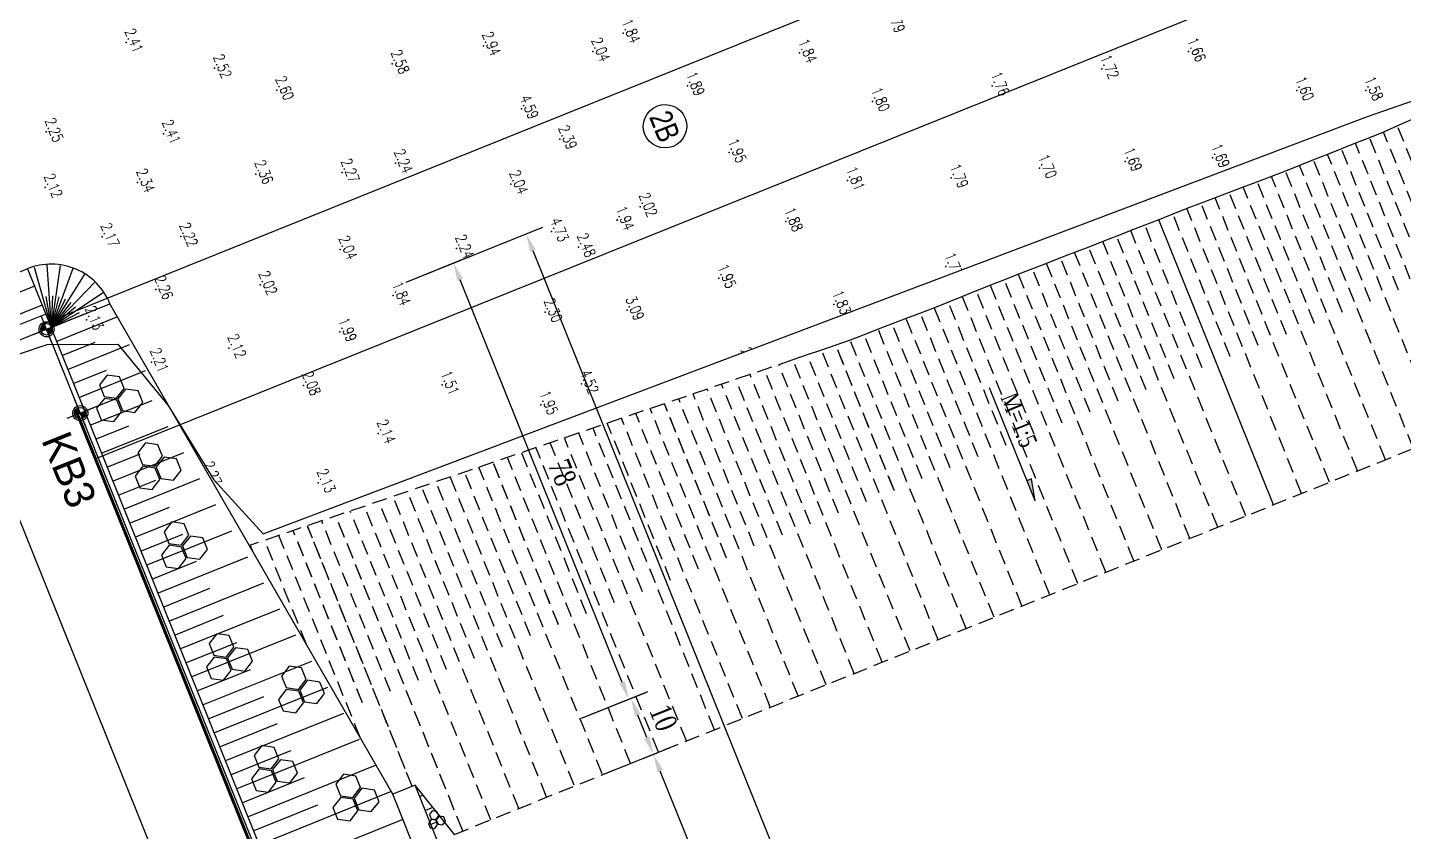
# Model space of a CAD drawing. Header units: millimetres. Extents: x 405522 to 410309, y 2303080 to 2310223.
# Drawn here: x 407626.1 to 407854.3, y 2306711.3 to 2306844.7 of the extents above; entities that cross this region are included whole.
import ezdxf
from ezdxf.enums import TextEntityAlignment as Align
from ezdxf.xclip import XClip

# ---------------------------------------------------------------- set-up
doc = ezdxf.new("R2010")
doc.units = ezdxf.units.MM
doc.header["$LTSCALE"] = 10
doc.header["$MEASUREMENT"] = 0
doc.header["$XCLIPFRAME"] = 0
doc.linetypes.add('HIDDEN', pattern=[0.375, 0.25, -0.125])
doc.layers.get('0').update_dxf_attribs({"linetype": 'CONTINUOUS'})
doc.layers.get('Defpoints').update_dxf_attribs({"linetype": 'CONTINUOUS'})
for name, color, linetype in [('Bao', 1, 'CONTINUOUS'), ('caodo', 7, 'CONTINUOUS'), ('DIM', 4, 'CONTINUOUS'), ('DLINE', 4, 'CONTINUOUS'), ('Hatch', 8, 'CONTINUOUS'), ('Line', 136, 'CONTINUOUS'), ('Main', 3, 'CONTINUOUS'), ('Material', 8, 'CONTINUOUS'), ('MD', 8, 'CONTINUOUS'), ('Proposed', 7, 'CONTINUOUS'), ('text', 7, 'CONTINUOUS'), ('w', 8, 'CONTINUOUS')]:
    doc.layers.add(name, color=color, linetype=linetype)
doc.styles.add('1', font='VHAVAN_2.TTF')
doc.styles.add('Bold', font='VHAVANB_1.TTF')
doc.styles.add('TextH', font='vntimeh.shx', dxfattribs={"width": 0.75})
doc.styles.add('txt', font='romans.shx', dxfattribs={"height": 0.2})
doc.dimstyles.new('D2', dxfattribs={"dimscale": 2, "dimtxt": 1.8, "dimasz": 1.5, "dimexe": 1.5, "dimexo": 2, "dimgap": 1, "dimtad": 1, "dimdec": 1, "dimdsep": 46, "dimtxsty": 'TextH', "dimcen": 2.5, "dimclrd": 4, "dimclre": 4, "dimclrt": 7, "dimadec": 1, "dimazin": 2, "dimtfac": 1, "dimtdec": 1, "dimtmove": 1, "dimatfit": 0, "dimfxl": 0.25, "dimtolj": 1, "dimtzin": 0, "dimlwd": -1, "dimlwe": -1, "dimarcsym": 0})

# ---------------------------------------------------------------- blocks, each defined once
blk = doc.blocks.new('kh_truc_thep')
at = {"color": 6}
blk.add_circle((0, -3), 3.000000000001425, dxfattribs=at)
at = {"color": 7, "style": '1', "width": 0.8}
blk.add_attdef('KH_TRUC', text='', height=3.000000000001425, dxfattribs=at).set_placement((0, -3), align=Align.MIDDLE)
blk = doc.blocks.new('A$C2EB2327C')
h = blk.add_hatch(color=256)
h.paths.add_polyline_path([(0, 3.846153846154039), (0, -6.821210263296962e-13), (3.846153846154152, -6.821210263296962e-13, 0.4142135623739475)])
h.paths.add_polyline_path([(0, -6.821210263296962e-13), (-3.846153846154152, -6.821210263296962e-13, 0.4142135623722426), (0, -3.846153846154039)])
for p, q in [((0, 9.61263637179286), (0, -9.61263637179286)), ((9.612636371793428, 0), (-9.612636371793428, 0))]:
    blk.add_line(p, q)
for radius in [5, 3.846153846153846]:
    blk.add_circle((0, 0), radius)
blk = doc.blocks.new('Graded rock')
for points in [[(3.011433064981304, 2.043534915911806), (1.972555066967089, 3.842924391337874), (-0.1052009290613398, 3.842924391337874), (-1.144078927075554, 2.043534915911806), (-0.1052009290613398, 0.2441454404857666), (1.972555066967089, 0.2441454404857666)], [(-0.3009957300455994, 0.06792019056501886), (-1.339873728059814, 1.867309665991087), (-3.417629724088243, 1.867309665991087), (-4.456507722102458, 0.06792019056501886), (-3.417629724088243, -1.731469284861021), (-1.339873728059814, -1.731469284861021)], [(3.116633994042644, -1.79938947542604), (2.077755996028429, 0), (0, 0), (-1.038877998014215, -1.79938947542604), (0, -3.598778950852108), (2.077755996028429, -3.598778950852108)]]:
    blk.add_lwpolyline(points, close=True)
blk = doc.blocks.new('20')
at = {"layer": 'caodo', "color": 8, "linetype": 'Continuous'}
for p in [(117.2900000000373, -464.7599999997765, -0.4799999999999998), (34.84000000002561, -466.3100000000559, 0.0900000000000003), (94.14000000001397, -466.8500000000931, 0.6200000000000001), (112.2700000000186, -467.7999999998137, -0.2799999999999998), (211.1199999999953, -467.839999999851, -0.6599999999999997), (79, -469.8500000000931, 0.2600000000000002), (146.5900000000256, -468.0499999998137, -0.4799999999999998), (49.52000000001863, -470.5800000000745, 0.2000000000000002), (196.710000000021, -470.6699999999255, -0.5999999999999999), (59.85000000003492, -474.2099999999627, 0.2800000000000002), (127.9800000000396, -473.5, -0.4299999999999997), (178.5300000000279, -473.5, -0.5599999999999998), (229.0400000000373, -474.2999999998137, -0.7199999999999998), (240.5300000000279, -474.2799999997951, -0.7399999999999998), (158.6900000000023, -476.1000000000931, -0.5199999999999998), (100.429999999993, -477.3500000000931, 2.27), (21.60000000003492, -481.1599999996834, -0.06999999999999984), (41.05000000004657, -481.4499999997206, 0.0900000000000003), (106.8000000000466, -482.3799999998882, 0.07000000000000028), (134.9100000000326, -484.589999999851, -0.3699999999999999), (200.570000000007, -486.0400000000373, -0.6299999999999999), (215.0800000000163, -485.4399999999441, -0.6299999999999999), (56.40000000002328, -488.1399999996647, 0.04000000000000004), (70.71000000002095, -487.8899999996647, -0.04999999999999982), (79.52000000001863, -486.3199999998324, -0.07999999999999963), (186.390000000014, -487.1899999999441, -0.6199999999999999), (21.45000000001164, -490.3999999999069, -0.1999999999999997), (36.76000000000931, -489.5400000000373, 0.02000000000000002), (98.67000000004191, -489.8300000000745, -0.2799999999999998), (154.5400000000373, -489.2199999997392, -0.5099999999999998), (171.7300000000396, -488.7900000000373, -0.5299999999999998), (120.1500000000233, -493.5600000000559, -0.2999999999999998), (116.3000000000466, -495.7700000000186, -0.2999999999999998), (116.320000000007, -495.7799999997951, -0.3799999999999999), (144.2700000000186, -496.0099999997765, -0.4399999999999997), (30.86999999999534, -498.589999999851, -0.1499999999999999), (43.92999999999302, -498.5299999997951, -0.09999999999999964), (105.429999999993, -497.6999999997206, 2.410000000000001), (70.35000000003492, -500.679999999702, -0.2799999999999998), (89.69000000000233, -500.5, -0.07999999999999963), (109.890000000014, -500.2599999997765, 0.1600000000000001), (170.8400000000256, -503.4899999997579, -0.5499999999999998), (57.09000000002561, -506.5499999998137, -0.2999999999999998), (133.2000000000116, -505.4199999999255, -0.3699999999999999), (39.80999999999767, -507.2900000000373, -0.05999999999999961), (79.17999999999302, -508.2999999998137, -0.4799999999999998), (104.3800000000047, -511.0699999998324, -0.01999999999999957), (117.9500000000116, -510.7299999999814, 0.77), (152.2400000000489, -509.7700000000186, -0.4899999999999998), (28.26000000000931, -512.3300000000745, -0.1899999999999999), (70.29000000003725, -514.2999999998137, -0.3299999999999998), (51.92000000004191, -517.0099999997765, -0.1999999999999997), (39.04000000003725, -519.3300000000745, -0.1099999999999999), (64.28000000002794, -523.1999999997206, -0.2399999999999998), (87.27000000001863, -523.1000000000931, -0.8099999999999998), (110.4100000000326, -522.929999999702, 2.200000000000001), (103.6500000000233, -526.4099999996834, -0.3699999999999999), (76.69000000000233, -531.1699999999255, -0.1799999999999997), (66.7400000000489, -539.3599999998696, -0.1899999999999999)]:
    blk.add_point(p, dxfattribs=at)
at = {"layer": 'caodo', "color": 8, "linetype": 'Continuous', "style": 'txt', "width": 0.75}
for s, p in [('1.79', (161.7300000000396, -463.0299999997951, -0.5299999999999998)), ('1.84', (117.7900000000373, -464.7599999997765, -0.4799999999999998)), ('2.41', (35.34000000002561, -466.3100000000559, 0.0900000000000003)), ('2.94', (94.64000000001397, -466.8500000000931, 0.6200000000000001)), ('2.04', (112.7700000000186, -467.7999999998137, -0.2799999999999998)), ('2.58', (79.5, -469.8500000000931, 0.2600000000000002)), ('1.84', (147.0900000000256, -468.0499999998137, -0.4799999999999998)), ('1.66', (211.6199999999953, -467.839999999851, -0.6599999999999997)), ('2.52', (50.02000000001863, -470.5800000000745, 0.2000000000000002)), ('1.72', (197.210000000021, -470.6699999999255, -0.5999999999999999)), ('2.60', (60.35000000003492, -474.2099999999627, 0.2800000000000002)), ('1.89', (128.4800000000396, -473.5, -0.4299999999999997)), ('1.76', (179.0300000000279, -473.5, -0.5599999999999998)), ('1.60', (229.5400000000373, -474.2999999998137, -0.7199999999999998)), ('1.58', (241.0300000000279, -474.2799999997951, -0.7399999999999998)), ('1.80', (159.1900000000023, -476.1000000000931, -0.5199999999999998)), ('4.59', (100.929999999993, -477.3500000000931, 2.27)), ('2.25', (22.10000000003492, -481.1599999996834, -0.06999999999999984)), ('2.41', (41.55000000004657, -481.4499999997206, 0.0900000000000003)), ('2.39', (107.3000000000466, -482.3799999998882, 0.07000000000000028)), ('1.95', (135.4100000000326, -484.589999999851, -0.3699999999999999)), ('1.69', (215.5800000000163, -485.4399999999441, -0.6299999999999999)), ('2.36', (56.90100000001257, -488.1399999996647, 0.04000000000000004)), ('2.27', (71.21000000002095, -487.8899999996647, -0.04999999999999982)), ('2.24', (80.02000000001863, -486.3199999998324, -0.07999999999999963)), ('1.70', (186.890000000014, -487.1899999999441, -0.6199999999999999)), ('1.69', (201.070000000007, -486.0400000000373, -0.6299999999999999)), ('2.12', (21.95000000001164, -490.3999999999069, -0.1999999999999997)), ('2.34', (37.26000000000931, -489.5400000000373, 0.02000000000000002)), ('2.04', (99.17000000004191, -489.8300000000745, -0.2799999999999998)), ('1.81', (155.0400000000373, -489.2199999997392, -0.5099999999999998)), ('1.79', (172.2300000000396, -488.7900000000373, -0.5299999999999998)), ('2.02', (120.6500000000233, -493.5600000000559, -0.2999999999999998)), ('1.94', (116.820000000007, -495.7799999997951, -0.3799999999999999)), ('1.88', (144.7700000000186, -496.0099999997765, -0.4399999999999997)), ('2.17', (31.36999999999534, -498.589999999851, -0.1499999999999999)), ('2.22', (44.42999999999302, -498.5299999997951, -0.09999999999999964)), ('4.73', (105.929999999993, -497.6999999997206, 2.410000000000001)), ('1.72', (194.2800000000279, -498.429999999702, -0.5999999999999999)), ('2.04', (70.85000000003492, -500.679999999702, -0.2799999999999998)), ('2.24', (90.19000000000233, -500.5, -0.07999999999999963)), ('2.48', (110.390000000014, -500.2599999997765, 0.1600000000000001)), ('1.77', (171.3400000000256, -503.4899999997579, -0.5499999999999998)), ('2.02', (57.59000000002561, -506.5499999998137, -0.2999999999999998)), ('1.95', (133.7000000000116, -505.4199999999255, -0.3699999999999999)), ('2.26', (40.30999999999767, -507.2900000000373, -0.05999999999999961)), ('1.84', (79.67999999999302, -508.2999999998137, -0.4799999999999998)), ('2.30', (104.8800000000047, -511.0699999998324, -0.01999999999999957)), ('3.09', (118.4500000000116, -510.7299999999814, 0.77)), ('1.83', (152.7400000000489, -509.7700000000186, -0.4899999999999998)), ('2.13', (28.76000000000931, -512.3300000000745, -0.1899999999999999)), ('1.99', (70.79000000003725, -514.2999999998137, -0.3299999999999998)), ('2.12', (52.42000000004191, -517.0099999997765, -0.1999999999999997)), ('2.21', (39.54000000003725, -519.3300000000745, -0.1099999999999999)), ('2.00', (137.5300000000279, -519.179999999702, -0.3199999999999998)), ('2.08', (64.78000000002794, -523.1999999997206, -0.2399999999999998)), ('1.51', (87.77000000001863, -523.1000000000931, -0.8099999999999998)), ('4.52', (110.9100000000326, -522.929999999702, 2.200000000000001)), ('1.95', (104.1500000000233, -526.4099999996834, -0.3699999999999999)), ('2.18', (41.11999999999534, -530.2099999999627, -0.1399999999999997)), ('2.14', (77.19000000000233, -531.1699999999255, -0.1799999999999997)), ('2.27', (48.36999999999534, -538.1199999996461, -0.04999999999999982)), ('2.13', (67.2400000000489, -539.3599999998696, -0.1899999999999999))]:
    blk.add_text(s, height=1.8, rotation=292, dxfattribs=at).set_placement(p, align=Align.CENTER)
blk = doc.blocks.new('*D39')
at = {"layer": 'Defpoints', "color": 0, "linetype": 'Continuous'}
for p in [(407729.8986391246, 2306724.08869108), (407717.9790947146, 2306719.292486468), (407811.5419410125, 2306497.48517418)]:
    blk.add_point(p, dxfattribs=at)
at = {"layer": 'DIM', "color": 4}
for p, q in [((407721.6899462387, 2306720.785664611), (407732.6817777676, 2306725.208574687)), ((407818.6307502839, 2306503.571339288), (407731.0185227321, 2306721.305552437)), ((407815.2527925363, 2306498.978352323), (407822.5337725345, 2306501.908084252))]:
    blk.add_line(p, q, dxfattribs=at)
at = {"layer": 'DIM', "color": 4, "linetype": 'Continuous'}
for points in [[(407731.4823791726, 2306721.492199705), (407730.5546662916, 2306721.118905169), (407729.8986391246, 2306724.08869108)], [(407819.0946067245, 2306503.757986556), (407818.1668938434, 2306503.38469202), (407819.7506338914, 2306500.788200645)]]:
    blk.add_solid(points, dxfattribs=at)
at = {"layer": 'DIM', "color": 7, "linetype": 'Continuous', "insert": (407778.3499454556, 2306613.856965099), "char_height": 3.6, "attachment_point": 5, "rotation": 291.91894389756607, "style": 'TextH'}
blk.add_mtext('\\A1;240.7', dxfattribs=at)
blk = doc.blocks.new('*D40')
at = {"layer": 'Defpoints', "color": 0, "linetype": 'Continuous'}
for p in [(407726.1656937662, 2306733.365819891), (407714.246149356, 2306728.569615279), (407717.9790947146, 2306719.292486468)]:
    blk.add_point(p, dxfattribs=at)
at = {"layer": 'DIM', "color": 4}
for p, q in [((407717.95700088, 2306730.062793422), (407728.9488324092, 2306734.485703498)), ((407728.7787555173, 2306726.871829723), (407727.2855773737, 2306730.582681247)), ((407721.6899462387, 2306720.785664611), (407732.6817777678, 2306725.208574687))]:
    blk.add_line(p, q, dxfattribs=at)
at = {"layer": 'DIM', "color": 4, "linetype": 'Continuous'}
for points in [[(407727.7494338142, 2306730.769328516), (407726.8217209332, 2306730.396033979), (407726.1656937662, 2306733.365819891)], [(407729.2426119578, 2306727.058476991), (407728.3148990768, 2306726.685182455), (407729.8986391248, 2306724.08869108)]]:
    blk.add_solid(points, dxfattribs=at)
at = {"layer": 'DIM', "color": 7, "linetype": 'Continuous', "insert": (407731.5574753938, 2306730.145774721), "char_height": 3.6, "attachment_point": 5, "rotation": 291.91894389756607, "style": 'TextH'}
blk.add_mtext('\\A1;10', dxfattribs=at)
blk = doc.blocks.new('*D42')
at = {"layer": 'Defpoints', "color": 0, "linetype": 'Continuous'}
for p in [(407696.7155232752, 2306805.575097903), (407685.1354972817, 2306800.915509234), (407714.246149356, 2306728.569615279)]:
    blk.add_point(p, dxfattribs=at)
at = {"layer": 'DIM', "color": 4}
for p, q in [((407688.8463488057, 2306802.408687377), (407699.498661918, 2306806.69498151)), ((407724.7062917418, 2306736.01234259), (407697.8354068826, 2306802.79195926)), ((407717.95700088, 2306730.062793422), (407728.6093139921, 2306734.349087555))]:
    blk.add_line(p, q, dxfattribs=at)
at = {"layer": 'DIM', "color": 4, "linetype": 'Continuous'}
for points in [[(407698.2992633231, 2306802.978606528), (407697.3715504421, 2306802.605311992), (407696.7155232752, 2306805.575097903)], [(407725.1701481823, 2306736.198989858), (407724.2424353013, 2306735.825695322), (407725.8261753493, 2306733.229203948)]]:
    blk.add_solid(points, dxfattribs=at)
at = {"layer": 'DIM', "color": 7, "linetype": 'Continuous', "insert": (407714.7961582597, 2306770.820670161), "char_height": 3.6, "attachment_point": 5, "rotation": 291.91894389756607, "style": 'TextH'}
blk.add_mtext('\\A1;78', dxfattribs=at)
blk = doc.blocks.new('*D43')
at = {"layer": 'Defpoints', "color": 0, "linetype": 'Continuous'}
for p in [(407685.1354972817, 2306800.915509234), (407884.2242225604, 2306374.402872824), (407860.5839291143, 2306364.890455189)]:
    blk.add_point(p, dxfattribs=at)
at = {"layer": 'DIM', "color": 4}
for p, q in [((407688.8463488057, 2306802.408687377), (407711.5589293708, 2306811.547810476)), ((407709.8956743352, 2306807.644788225), (407883.1043389529, 2306377.186011467)), ((407864.2947806383, 2306366.383633332), (407887.0073612034, 2306375.522756431))]:
    blk.add_line(p, q, dxfattribs=at)
at = {"layer": 'DIM', "color": 4, "linetype": 'Continuous'}
for points in [[(407710.3595307757, 2306807.831435493), (407709.4318178947, 2306807.458140957), (407708.7757907278, 2306810.427926868)], [(407883.5681953934, 2306377.372658734), (407882.6404825124, 2306376.999364199), (407884.2242225604, 2306374.402872824)]]:
    blk.add_solid(points, dxfattribs=at)
at = {"layer": 'DIM', "color": 7, "linetype": 'Continuous', "insert": (407800.0253155917, 2306593.833919082), "char_height": 3.6, "attachment_point": 5, "rotation": 291.91894389756607, "style": 'TextH'}
blk.add_mtext('\\A1;470', dxfattribs=at)
blk = doc.blocks.new('1.5')
at = {"layer": 'DLINE', "color": 4}
blk.add_line((10.09852008563621, 0), (0, 0), dxfattribs=at)
blk.add_lwpolyline([(10.09852008563621, 0), (8.296164064564891, 0.4005235602380708), (8.296164064564891, 0)], dxfattribs=at)
blk.add_solid([(8.29616406485593, 0), (8.29616406485593, 0.4005235602380708), (10.09852008563621, 0)], dxfattribs=at)
blk = doc.blocks.new('*D50')
at = {"layer": 'Defpoints', "color": 0, "linetype": 'Continuous'}
for p in [(407494.8178337204, 2306933.309085853), (408995.3520388365, 2306821.495770998), (407742.6375637423, 2306317.426609878)]:
    blk.add_point(p, dxfattribs=at)
at = {"layer": 'Hatch', "color": 4, "linetype": 'Continuous'}
for p, q in [((407498.5286852607, 2306934.802263956), (408750.3154474698, 2307438.498130549)), ((408748.6521923915, 2307434.595108317), (408994.2321552596, 2306824.278909653)), ((407746.3484152827, 2306318.919787981), (408998.1351774918, 2306822.615654575))]:
    blk.add_line(p, q, dxfattribs=at)
for points in [[(408749.1160488341, 2307434.78175558), (408748.1883359491, 2307434.408461054), (408747.5323088145, 2307437.378246972)], [(408994.6960117022, 2306824.465556916), (408993.7682988172, 2306824.092262391), (408995.3520388365, 2306821.495770998)]]:
    blk.add_solid(points, dxfattribs=at)
at = {"layer": 'Hatch', "color": 7, "linetype": 'Continuous', "insert": (408874.9674827893, 2307130.855528183), "char_height": 3.6, "attachment_point": 5, "rotation": 291.9189432683233, "style": 'TextH'}
blk.add_mtext('\\A1;663.9', dxfattribs=at)
blk = doc.blocks.new('*D54')
at = {"layer": 'Defpoints', "color": 0, "linetype": 'Continuous'}
for p in [(408495.702231348, 2307336.046476312), (407494.8178337205, 2306933.309085852), (407742.6375637423, 2306317.426609878)]:
    blk.add_point(p, dxfattribs=at)
at = {"layer": 'Hatch', "color": 4, "linetype": 'Continuous'}
for p, q in [((407498.5286852608, 2306934.802263955), (408498.4853700032, 2307337.166359888)), ((408742.402077793, 2306722.947138993), (408496.822114925, 2307333.263337656)), ((407746.3484152827, 2306318.919787981), (408746.305100025, 2306721.283883914))]:
    blk.add_line(p, q, dxfattribs=at)
for points in [[(408497.2859713676, 2307333.449984919), (408496.3582584824, 2307333.076690394), (408495.702231348, 2307336.046476312)], [(408742.8659342356, 2306723.133786255), (408741.9382213504, 2306722.76049173), (408743.5219613699, 2306720.164000337)]]:
    blk.add_solid(points, dxfattribs=at)
at = {"layer": 'Hatch', "color": 7, "linetype": 'Continuous', "insert": (408623.1374053225, 2307029.523757522), "char_height": 3.6, "attachment_point": 5, "rotation": 291.91894326831857, "style": 'TextH'}
blk.add_mtext('\\A1;663.9', dxfattribs=at)

msp = doc.modelspace()

# ---------------------------------------------------------------- linework, layer by layer
at = {"layer": 'Bao', "const_width": 0.5, "flags": 128}
msp.add_lwpolyline([(407800.0614657215, 2306340.53733329), (407809.8024574461, 2306344.45692852), (407634.3540256129, 2306780.481982565)], dxfattribs=at)
at = {"layer": 'Hatch', "linetype": 'Continuous'}
for p, q in [((407906.6888569741, 2306907.329460714), (407628.3749913207, 2306795.341099419)), ((407915.6479258339, 2306885.064351571), (407637.3340601805, 2306773.075990275))]:
    msp.add_line(p, q, dxfattribs=at)
at = {"layer": 'Hatch', "color": 8, "linetype": 'HIDDEN'}
for p, q in [((407862.7536863683, 2306804.840846989), (407853.3015879989, 2306828.331234787)), ((407858.1352614264, 2306802.924323646), (407848.7033025202, 2306826.36466078)), ((407869.8865025351, 2306780.417222852), (407851.0184255846, 2306827.308233424)), ((407860.6093737254, 2306776.684277494), (407841.7299520605, 2306823.603482011)), ((407853.4915290678, 2306801.070694384), (407844.0544022078, 2306824.523874934)), ((407865.2479381303, 2306778.550750173), (407846.378852364, 2306825.444267857)), ((407855.9708093206, 2306774.817804815), (407837.0810517393, 2306821.762696166)), ((407848.8477967092, 2306799.217065122), (407839.4055018955, 2306822.683089089)), ((407839.548195931, 2306795.539967178), (407830.0834291487, 2306819.061838559)), ((407851.3322449157, 2306772.951332136), (407832.4220121966, 2306819.94710837)), ((407844.2060611813, 2306797.358473329), (407834.7605952445, 2306820.832378182)), ((407834.8904835187, 2306793.721081194), (407825.4065687289, 2306817.29053927)), ((407846.6936805108, 2306771.084859457), (407827.7448461008, 2306818.176568748)), ((407837.4165517011, 2306767.351914098), (407818.3971950996, 2306814.618885386)), ((407830.23313906, 2306791.90128077), (407820.7304442164, 2306815.517411101)), ((407842.0551161059, 2306769.218386778), (407823.0685064726, 2306816.403975185)), ((407825.5875911979, 2306790.052163403), (407816.0779128971, 2306813.685649046)), ((407816.2915661585, 2306786.36617902), (407806.7629916281, 2306810.04662564)), ((407828.1394228914, 2306763.61896874), (407809.0937199342, 2306810.951416104)), ((407820.9413728587, 2306788.204712308), (407811.4240406235, 2306811.857219535)), ((407811.6410573085, 2306784.529390718), (407802.1005383329, 2306808.239521714)), ((407823.5008584865, 2306761.752496061), (407804.4308099534, 2306809.145447114)), ((407814.2237296767, 2306758.019550703), (407795.1104843854, 2306805.519854489)), ((407806.9919616188, 2306782.689090424), (407797.4409113585, 2306806.425393806)), ((407818.8622940816, 2306759.886023382), (407799.7713383315, 2306807.330933123)), ((407809.5851652719, 2306756.153078024), (407790.4496304393, 2306803.708775856)), ((407802.3422524434, 2306780.850314768), (407792.7800574123, 2306804.614315173)), ((407793.0430652017, 2306777.172189102), (407783.4588117388, 2306800.991009198)), ((407804.946600867, 2306754.286605345), (407785.7887764932, 2306801.897697222)), ((407797.6925432679, 2306779.011539111), (407788.1192034663, 2306802.803236539)), ((407788.4108342121, 2306775.289976596), (407778.8329141646, 2306799.093056867)), ((407800.3080364622, 2306752.420132665), (407781.1458629517, 2306800.042033033)), ((407791.0309076525, 2306748.687187308), (407771.8405254221, 2306796.379192083)), ((407783.7620860424, 2306773.448812656), (407774.17398223, 2306797.277201666)), ((407795.6694720573, 2306750.553659986), (407776.5074390197, 2306798.175211249)), ((407786.3923432475, 2306746.820714628), (407767.1735681408, 2306794.583281479)), ((407779.1093470366, 2306771.617566734), (407769.5070686233, 2306795.4811825)), ((407769.7914067421, 2306767.98604622), (407760.148316844, 2306791.95108683)), ((407769.8611568388, 2306767.812703037), (407760.2878170371, 2306791.604400464)), ((407781.7537788427, 2306744.954241949), (407762.5043046918, 2306792.793102172)), ((407774.4559987307, 2306769.787835057), (407764.8389364163, 2306793.688191826)), ((407772.476650033, 2306741.221296591), (407753.0411123029, 2306789.522562669)), ((407765.2116787725, 2306765.973353027), (407755.4101804833, 2306790.332070721)), ((407777.1152144379, 2306743.08776927), (407757.7792486645, 2306791.141578774)), ((407755.9306996132, 2306762.249976581), (407745.8944394345, 2306787.192125354)), ((407767.8380856282, 2306739.354823912), (407748.302975941, 2306787.903546563)), ((407760.579447783, 2306764.091140522), (407750.6720441221, 2306788.713054616)), ((407751.2779606075, 2306760.418730659), (407741.1957713989, 2306785.475022406)), ((407763.1995212233, 2306737.488351233), (407743.5558563791, 2306786.30685554)), ((407753.9223924135, 2306733.755405874), (407734.0885668565, 2306783.046498247)), ((407746.6246123016, 2306758.588998982), (407736.4576350369, 2306783.8560063)), ((407758.5609568184, 2306735.621878554), (407738.8267032182, 2306784.665514352)), ((407737.3802923436, 2306754.774516951), (407726.9813623144, 2306780.617974089)), ((407749.283828009, 2306731.888933194), (407729.3504304946, 2306781.427482142)), ((407741.960020313, 2306756.787210145), (407731.7194986757, 2306782.236990194)), ((407742.0297704099, 2306756.613866961), (407731.7194986758, 2306782.236990195)), ((407740.0066991993, 2306728.155987836), (407719.8741577722, 2306778.189449931)), ((407732.7480613541, 2306752.892304446), (407722.2432259526, 2306778.998957984)), ((407744.6452636041, 2306730.022460515), (407724.6122941332, 2306779.808466036)), ((407723.4465741786, 2306749.219894583), (407712.7669532294, 2306775.760925773)), ((407735.3681347944, 2306726.289515157), (407715.1360214103, 2306776.570433825)), ((407728.0993131843, 2306751.051140506), (407717.5050895985, 2306777.379941881)), ((407718.7932258727, 2306747.390162907), (407708.0288168683, 2306774.141909667)), ((407730.7295703895, 2306724.423042478), (407710.3978850492, 2306774.95141772)), ((407721.3975742963, 2306720.826453484), (407700.9216123256, 2306771.713385509)), ((407714.1286338841, 2306745.588374069), (407703.2906805065, 2306772.522893562)), ((407714.1435166972, 2306745.55138725), (407703.2906805066, 2306772.522893562)), ((407726.0910059846, 2306722.556569799), (407705.6597486871, 2306773.332401615)), ((407704.8618076415, 2306741.829824735), (407693.7969290008, 2306769.328299682)), ((407716.7590098915, 2306718.959980804), (407696.1834759642, 2306770.094369404)), ((407709.494038631, 2306743.712037241), (407698.5525441447, 2306770.903877456)), ((407707.5367483647, 2306715.090679084), (407686.707203241, 2306766.856337193)), ((407700.2130594717, 2306739.988660795), (407689.0762714291, 2306767.665845248)), ((407712.1753127695, 2306716.957151763), (407691.4453396022, 2306768.475353298)), ((407690.90697216, 2306736.327683196), (407679.5999986987, 2306764.427813035)), ((407702.8981839598, 2306713.224206405), (407681.9690668798, 2306765.237321088)), ((407695.5603204659, 2306738.157414873), (407684.3381350601, 2306766.04682914)), ((407689.8881097913, 2306718.768389857), (407672.4927941565, 2306761.999288877)), ((407686.2536238541, 2306734.497951519), (407674.8618623369, 2306762.808796929)), ((407698.204752272, 2306711.494090088), (407677.2309305184, 2306763.618304982)), ((407698.2596195549, 2306711.357733726), (407677.3157185738, 2306763.407589411)), ((407681.2466724252, 2306726.849871006), (407667.7546577948, 2306760.380272772)), ((407681.6298433503, 2306732.594737838), (407670.1237259756, 2306761.189780824)), ((407681.615059449, 2306732.63147884), (407670.2232979318, 2306760.94232425)), ((407688.7190256824, 2306721.673801758), (407672.5775822124, 2306761.788573305)), ((407663.4204756528, 2306757.757348232), (407663.0165214333, 2306758.761256665)), ((407672.3335740381, 2306742.303609621), (407665.3855896138, 2306759.570764719))]:
    msp.add_line(p, q, dxfattribs=at)
at = {"layer": 'Line', "color": 152, "linetype": 'Continuous'}
msp.add_line((407534.7151141831, 2306986.582780187), (407696.1202395476, 2306585.458200297), dxfattribs=at)
at = {"layer": 'Main', "linetype": 'Continuous'}
for p, q in [((407626.0783717275, 2306804.638325172), (407629.9979643612, 2306794.897339924)), ((407627.2355845215, 2306801.762415912), (407565.6911119996, 2306776.998056406)), ((407628.5047859454, 2306798.608192117), (407569.7434520661, 2306774.963716214)), ((407629.1020572041, 2306797.123851507), (407567.5575846787, 2306772.359492001)), ((407629.2186852688, 2306794.583773183), (407571.2366302096, 2306771.25286469)), ((407690.3683512362, 2306718.961630147), (407686.6574997124, 2306717.468452004))]:
    msp.add_line(p, q, dxfattribs=at)
at = {"layer": 'Main'}
for p, q in [((407810.4529611545, 2306344.179719346), (407629.2186852714, 2306794.583773183)), ((407811.5458073844, 2306343.714007937), (407629.9979640919, 2306794.897340593)), ((407634.3540256832, 2306780.481982592), (407635.7455950052, 2306781.041924395)), ((407787.9523269789, 2306476.445593652), (407690.3683512364, 2306718.961630147)), ((407813.577641896, 2306402.046072465), (407686.6574997124, 2306717.468452004))]:
    msp.add_line(p, q, dxfattribs=at)
at = {"layer": 'Main', "color": 9, "linetype": 'HIDDEN', "flags": 128}
msp.add_lwpolyline([(407696.8844352376, 2306710.804384945), (407945.5114873193, 2306810.847320538), (408062.7259715972, 2306519.545475927)], dxfattribs=at)
at = {"layer": 'Main', "linetype": 'Continuous', "flags": 128}
for points in [[(407626.0783854171, 2306804.638330511), (407615.4681770497, 2306800.261187527)], [(407686.6574997124, 2306717.468452004), (407639.7389495413, 2306798.816932522)], [(407696.8844352378, 2306710.804384944), (407690.3683512358, 2306718.961630147)]]:
    msp.add_lwpolyline(points, dxfattribs=at)
at = {"layer": 'Main', "color": 9, "linetype": 'HIDDEN'}
msp.add_polyline3d([(407855.5847504131, 2306829.35423615, 1.647652702034046), (407853.3015879989, 2306828.331234787, 1.628300804431786), (407851.0184255846, 2306827.308233424, 1.608948906829532), (407848.7033025202, 2306826.36466078, 1.606720565621487), (407846.378852364, 2306825.444267857, 1.609489400012135), (407844.0544022078, 2306824.523874934, 1.612258234400997), (407841.7299520605, 2306823.603482011, 1.615027068792079), (407839.4055018955, 2306822.683089089, 1.617795903179612), (407837.0810517393, 2306821.762696166, 1.620564737568472), (407834.7605952445, 2306820.832378182, 1.621193888136331), (407832.4220121966, 2306819.94710837, 1.631534701416919), (407830.0834291487, 2306819.061838559, 1.641875514697977), (407827.7448461008, 2306818.176568748, 1.652216327978103), (407825.4065687289, 2306817.29053927, 1.662393369272525), (407823.0685064726, 2306816.403975185, 1.672455158021226), (407820.7304442164, 2306815.517411101, 1.682516946769928), (407818.3971950996, 2306814.618885386, 1.69), (407816.0779128971, 2306813.685649046, 1.69), (407813.7543613219, 2306812.763022967, 1.692287401730814), (407811.4240406235, 2306811.857219535, 1.698201496260308), (407809.0937199342, 2306810.951416104, 1.704115590772226), (407806.7629916281, 2306810.04662564, 1.710248064531026), (407804.4308099534, 2306809.145447114, 1.71715921433756), (407802.1005383329, 2306808.239521714, 1.723047014446664), (407799.7713383315, 2306807.330933123, 1.728360673262676), (407797.4409113585, 2306806.425393806, 1.734331706609371), (407795.1104843854, 2306805.519854489, 1.740302739957871), (407792.7800574123, 2306804.614315173, 1.746273773304567), (407790.4496304393, 2306803.708775856, 1.752244806652163), (407788.1192034663, 2306802.803236539, 1.75821583999976), (407785.7887764932, 2306801.897697222, 1.764186873347358), (407783.4588117388, 2306800.991009198, 1.769910263860568), (407781.1458629517, 2306800.042033033, 1.766517010139072), (407778.8329141646, 2306799.093056867, 1.763123756417576), (407776.5074390197, 2306798.175211249, 1.766441748984963), (407774.17398223, 2306797.277201666, 1.774036071930691), (407771.8405254221, 2306796.379192083, 1.781630394947308), (407769.5070686233, 2306795.4811825, 1.789224717928251), (407767.1735681408, 2306794.583281479, 1.796842445330812), (407764.8389364163, 2306793.688191826, 1.805066258217535), (407762.5043046918, 2306792.793102172, 1.813290071104491), (407760.148316844, 2306791.95108683, 1.832955853419982), (407757.7792486636, 2306791.141578776, 1.859629685049265), (407755.4101804832, 2306790.332070723, 1.886303516675779), (407753.0411123027, 2306789.522562669, 1.912977348304141), (407662.8702820273, 2306758.711286818, 2.928229490190712)], dxfattribs=at)
at = {"layer": 'Main', "linetype": 'Continuous'}
msp.add_arc((407629.9979640922, 2306794.897340592), 10.5, 21.91894392350443, 111.9189439397249, dxfattribs=at)
at = {"layer": 'MD', "color": 8, "linetype": 'Continuous'}
for p, q in [((407627.1462161354, 2306804.895931351), (407629.9979642897, 2306794.8973399)), ((407629.2875572655, 2306805.267437219), (407629.9979642904, 2306794.8973399)), ((407631.4592047778, 2306805.188942811), (407629.9979642897, 2306794.8973399)), ((407633.5683019498, 2306804.663750508), (407629.9979642899, 2306794.8973399)), ((407635.5244978098, 2306803.713863445), (407629.9979642899, 2306794.8973399)), ((407637.2435824047, 2306802.379186132), (407629.9979642899, 2306794.8973399)), ((407629.0986586958, 2306800.040088626), (407629.9979642901, 2306794.8973399)), ((407638.6509456517, 2306800.716055816), (407629.99796429, 2306794.8973399)), ((407630.1875482636, 2306800.114683374), (407629.9979642899, 2306794.8973399)), ((407631.268152102, 2306799.961255177), (407629.9979642899, 2306794.8973399)), ((407632.2932426379, 2306799.586509583), (407629.9979642899, 2306794.8973399)), ((407633.2180184965, 2306799.006824772), (407629.9979642899, 2306794.8973399)), ((407629.997964291, 2306794.897339896), (407639.7389495413, 2306798.816932522)), ((407634.0020625344, 2306798.247535753), (407629.99796429, 2306794.8973399)), ((407634.6111082654, 2306797.3418271), (407629.99796429, 2306794.8973399)), ((407635.3649237466, 2306797.056499814), (407629.9981047838, 2306794.896990946)), ((407641.0006284661, 2306796.629404069), (407630.9313411239, 2306792.577708743)), ((407637.2313964264, 2306792.417935409), (407631.8645774637, 2306790.25842654)), ((407642.9303401849, 2306792.016285886), (407632.7978138028, 2306787.939144337)), ((407639.0978691049, 2306787.779371003), (407633.7310501421, 2306785.619862135)), ((407645.5795919005, 2306787.692697313), (407634.6642864823, 2306783.300579931)), ((407640.9643417848, 2306783.140806597), (407635.597522822, 2306780.981297729)), ((407646.6632855438, 2306782.739157074), (407636.5307591617, 2306778.662015526)), ((407642.8308144638, 2306778.502242191), (407637.463995501, 2306776.342733324)), ((407649.3125372594, 2306778.415568501), (407638.3972318412, 2306774.02345112)), ((407644.6972871437, 2306773.863677786), (407639.3304681809, 2306771.704168917)), ((407651.9617889747, 2306774.091979928), (407640.2637045206, 2306769.384886714)), ((407647.2943177605, 2306769.519076406), (407641.1969408604, 2306767.065604511)), ((407654.6110406901, 2306769.768391355), (407642.1301771999, 2306764.746322308)), ((407649.5357114882, 2306765.031373309), (407643.0634135396, 2306762.427040105)), ((407657.2602924053, 2306765.444802782), (407643.9966498793, 2306760.107757903)), ((407651.7771052161, 2306760.543670212), (407644.9298862187, 2306757.788475701)), ((407659.9095441204, 2306761.121214209), (407645.8631225585, 2306755.469193498)), ((407654.0184989435, 2306756.055967115), (407646.7963588983, 2306753.149911296)), ((407662.5587958354, 2306756.797625636), (407647.7295952377, 2306750.830629093)), ((407656.2598926706, 2306751.568264018), (407648.6628315774, 2306748.511346891)), ((407665.2080475506, 2306752.474037064), (407649.5960679167, 2306746.192064688)), ((407658.5012863984, 2306747.080560921), (407650.5293042568, 2306743.872782485)), ((407667.8572992659, 2306748.15044849), (407651.4625405965, 2306741.553500282)), ((407670.506550981, 2306743.826859917), (407653.3290132756, 2306736.914935877)), ((407660.7426801261, 2306742.592857824), (407652.3957769362, 2306739.234218079)), ((407673.1558026964, 2306739.503271345), (407655.1954859547, 2306732.276371472)), ((407662.9840738536, 2306738.105154726), (407654.2622496152, 2306734.595653675)), ((407675.8050544116, 2306735.179682772), (407657.0619586342, 2306727.637807066)), ((407665.2254675815, 2306733.617451629), (407656.1287222944, 2306729.95708927)), ((407678.4543061267, 2306730.856094199), (407658.9284313136, 2306722.999242661)), ((407667.4668613092, 2306729.129748532), (407657.9951949737, 2306725.318524864)), ((407681.1035578422, 2306726.532505626), (407660.7949039927, 2306718.360678256)), ((407669.7082550371, 2306724.642045435), (407659.8616676529, 2306720.679960459)), ((407683.752809557, 2306722.208917053), (407662.6613766718, 2306713.722113851)), ((407671.9496487645, 2306720.154342338), (407661.7281403322, 2306716.041396054)), ((407686.4020612715, 2306717.885328481), (407664.5278493509, 2306709.083549446)), ((407674.1798169325, 2306715.662122283), (407663.5946130117, 2306711.402831648)), ((407688.3440087936, 2306713.27713376), (407666.3943220302, 2306704.444985041))]:
    msp.add_line(p, q, dxfattribs=at)
at = {"layer": 'MD', "linetype": 'Continuous'}
for p, q in [((407691.6829293882, 2306717.315958249), (407691.1214490176, 2306717.090028914)), ((407693.3119503885, 2306715.276646948), (407692.0546853563, 2306714.770746711)), ((407694.0634304245, 2306712.884229365), (407692.987921696, 2306712.451464509))]:
    msp.add_line(p, q, dxfattribs=at)
at = {"layer": 'Proposed', "color": 8, "linetype": 'Continuous'}
msp.add_line((407832.7779872962, 2306765.485441419), (407813.7543613219, 2306812.763022967), dxfattribs=at)
at = {"layer": 'w', "linetype": 'Continuous', "flags": 128}
msp.add_lwpolyline([(407480.777266308, 2306919.045671915), (407501.508112784, 2306946.635799569), (407543.7805562392, 2306846.079472165), (407574.0935523474, 2306769.781169553), (407580.7290419537, 2306771.845974767), (407593.3652712192, 2306778.199927951), (407610.433561021, 2306785.709068261), (407629.339086004, 2306792.0599291), (407641.0563699725, 2306792.098310816), (407649.3923397199, 2306781.965415266), (407656.9470018654, 2306769.593429673), (407665.1414736316, 2306760.647494022), (407848.3505528638, 2306829.896690192), (407920.2768333767, 2306854.966633081), (408077.5352955256, 2306473.325730903)], dxfattribs=at)

# ---------------------------------------------------------------- block references
at = {"xscale": 2.000000000210632, "yscale": 2, "zscale": 2, "rotation": 291.9189439074494}
msp.add_blockref('1.5', (407785.663121371, 2306784.849174723), dxfattribs=at)
at = {"layer": 'caodo', "linetype": 'Continuous'}
ref = msp.add_blockref('20', (407607.5599999998, 2307308.49, 2.32), dxfattribs=at)
XClip(ref).set_block_clipping_path([(-1349.6056714252336, -661.9058657553978), (-160.24326352693606, -789.0626177703962), (-158.36999999999534, -682.7400000002235), (-152.55370127764763, -565.1435954412445), (-154.45678520214278, -515.7710593813099), (-164.5656294519431, -479.7079773764126), (-169.84830490715103, -457.46881066821516), (-166.82796598720597, -442.01621566619724), (-126.78273369179806, -389.4443280850537), (-106.05188721581362, -361.8542004311457), (-63.77944376063533, -462.4105278351344), (-33.466447652434, -538.7088304474019), (-26.830958046135493, -536.6440252331086), (-14.194728780596051, -530.2900720490143), (2.873561021173373, -522.7809317391366), (21.779086004185956, -516.4300709003583), (33.49636997265043, -516.3916891841218), (41.83233972010203, -526.5245847343467), (49.38700186560163, -538.8965703272261), (57.58147363178432, -547.8425059784204), (240.7905528639676, -478.5933098080568), (312.71683337684954, -453.523366919253), (469.9752955258009, -835.1642690971494), (381.01757410995197, -875.9365015272051), (340.05356005806243, -891.0018749474548), (281.9833174137748, -920.0360526661389), (270.2997928529512, -925.8934261840768), (259.64971878379583, -926.485182072036), (238.13632499426603, -935.887616972439), (231.39031789585715, -941.3565830942243), (234.28019038640196, -952.6351198460907), (233.34951378498226, -963.7375780143775), (228.57153214595746, -974.9643217222765), (217.37020478205523, -983.9257580563426), (203.91382668475853, -988.0474594873376), (188.67127670557238, -983.9718116582371), (177.38840578240342, -980.8930276110768), (171.5204358987976, -984.3872820092365), (-73.64572811854305, -1086.5773775354028), (-160.72326044749934, -789.4035990480334), (-175.86631778383162, -787.8968891631812), (-1242.6150691517978, -731.501864743419), (-1048.6445017770166, -1275.3187000523321), (-581.3011768160504, -1893.6633556210436), (45.25815080979373, -1711.1176481554285), (672.5305126870517, -1468.653420693241), (1174.462400796474, -665.2848953921348), (720.1397881704615, 463.7992460099049), (-44.86505850660615, 588.3045099438168), (-757.8349164568353, 52.953614375554025)])
at = {"layer": 'DLINE', "yscale": 0.25, "zscale": 0.25, "rotation": 291.9189438703218}
for p, xscale in [((407629.2186853414, 2306794.583773211), 0.2499999999611431), ((407634.8178821241, 2306780.668629859), 0.2499999999611432)]:
    msp.add_blockref('A$C2EB2327C', p, dxfattribs=dict(at, xscale=xscale))
at = {"layer": 'Line', "color": 1, "extrusion": (0.01828819611342886, 0.007358832454981592, 0.9998056758529711)}
ref = msp.add_blockref('kh_truc_thep', (1987866.640386281, -1239143.595401135, 24432.24203502631), dxfattribs=dict(at, xscale=1.199999999946356, yscale=1.199999999697372, zscale=0.3999999999999332, rotation=90.00000000783307))
ref.add_attrib('KH_TRUC', '2B', dxfattribs={"layer": '0', "color": 7, "extrusion": (0.006097118530146555, 0.002453367923603044, 0.9999784028325116), "height": 3.749352261120296, "rotation": 291.9610150010159, "style": '1', "oblique": 359.9999853142, "width": 0.800138208027694}).set_placement((407724.2324426529, 2306815.224155999, 8145.487653865395), align=Align.MIDDLE)
at = {"layer": 'Material'}
for p, rotation in [((407640.8652741183, 2306782.840571893), 291.9189438950736), ((407647.235585043, 2306771.574213058), 291.9189438950737), ((407651.6013196316, 2306758.471171111), 291.9189438950737), ((407659.0672103494, 2306739.916913491), 291.9189438950737), ((407671.0503802274, 2306734.541430397), 291.9189438950737), ((407666.5331010682, 2306721.36265587), 291.9189438950737), ((407680.0717030143, 2306716.613049927), 291.9189438950737)]:
    msp.add_blockref('Graded rock', p, dxfattribs=dict(at, rotation=rotation))
at = {"layer": 'Material', "xscale": 0.3749999998989005, "yscale": 0.375, "zscale": 0.375, "rotation": 291.9189439017133}
msp.add_blockref('Graded rock', (407693.8053801424, 2306713.131456584), dxfattribs=at)

# ---------------------------------------------------------------- texts
at = {"layer": 'text', "style": 'TextH', "width": 0.75}
msp.add_text('m=1:5', height=3, rotation=291.9189439074494, dxfattribs=at).set_placement((407786.5900103491, 2306782.947601587), align=Align.BOTTOM_LEFT)
at = {"layer": 'text', "style": 'Bold'}
msp.add_text('kb3', height=5, rotation=291.9189438981675, dxfattribs=at).set_placement((407628.2953827116, 2306776.23277487))

# ---------------------------------------------------------------- dimensions: what is measured, and where the dimension line sits
at = {"layer": 'DIM', "linetype": 'Continuous'}
for base, p1, p2, picture, middle in [((407884.2242225604, 2306374.402872824), (407685.1354972817, 2306800.915509234), (407860.5839291143, 2306364.890455189), '*D43', (407800.0253155918, 2306593.833919082)), ((407696.7155232752, 2306805.575097903), (407714.2461493561, 2306728.569615279), (407685.1354972817, 2306800.915509234), '*D42', (407714.79615826, 2306770.820670161)), ((407729.8986391246, 2306724.08869108), (407811.5419410123, 2306497.48517418), (407717.9790947147, 2306719.292486468), '*D39', (407778.3499454558, 2306613.856965099))]:
    dim = msp.add_linear_dim(base=base, p1=p1, p2=p2, angle=291.918943897566, dimstyle='D2', dxfattribs=at)
    dim.commit()
    dim.dimension.update_dxf_attribs({"geometry": picture, "text_midpoint": middle})
dim = msp.add_linear_dim(base=(407726.1656937662, 2306733.365819891), p1=(407717.9790947147, 2306719.292486468), p2=(407714.2461493561, 2306728.569615279), angle=291.918943897566, dimstyle='D2', dxfattribs=at)
dim.commit()
dim.dimension.update_dxf_attribs({"geometry": '*D40', "text_midpoint": (407728.0321664462, 2306728.727255485), "dimtype": 160})
at = {"layer": 'Hatch', "linetype": 'Continuous'}
for p1, p2, distance, picture, middle in [((407494.8178337205, 2306933.309085853), (407742.6375637424, 2306317.426609879), 1350.3256182497087, '*D50', (408874.9674827893, 2307130.855528183)), ((407742.6375637424, 2306317.426609879), (407494.8178337205, 2306933.309085853), -1078.8730152747517, '*D54', (408623.1374053225, 2307029.523757522))]:
    dim = msp.add_aligned_dim(p1=p1, p2=p2, distance=distance, dimstyle='D2', dxfattribs=at)
    dim.commit()
    dim.dimension.update_dxf_attribs({"geometry": picture, "text_midpoint": middle})

doc.saveas('drawing.dxf')
